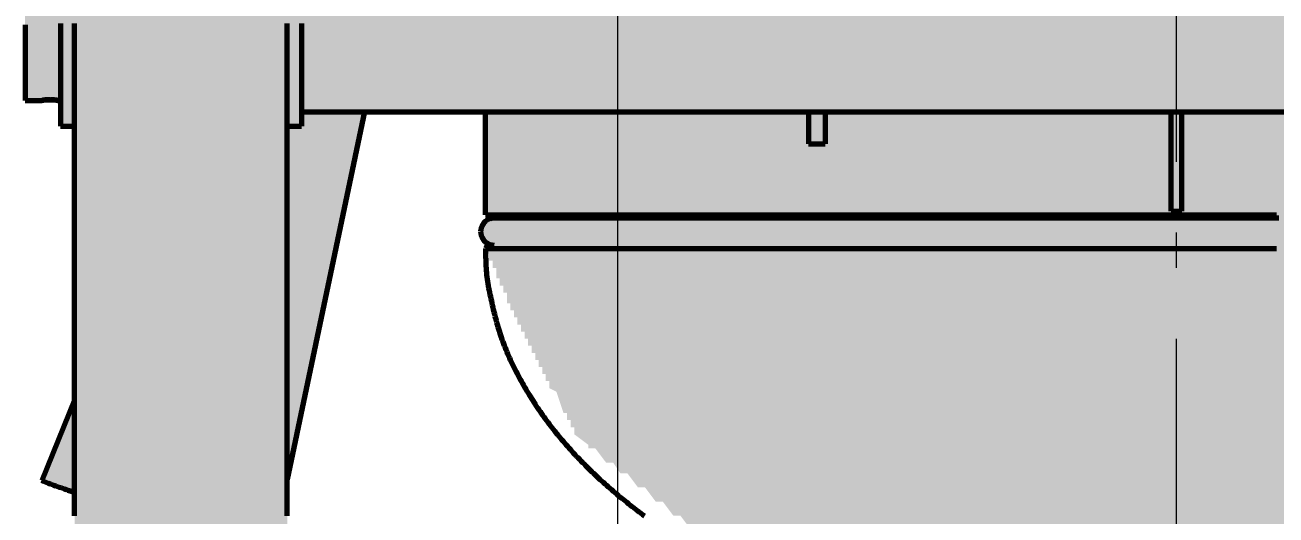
# Model space of a CAD drawing. Header units: millimetres. Extents: x 0 to 2382, y 0 to 420.
# Drawn here: x 2145.5 to 2180.81, y 236.02 to 249.86 of the extents above; entities that cross this region are included whole.
import ezdxf

# ---------------------------------------------------------------- set-up
doc = ezdxf.new("R2010")
doc.units = ezdxf.units.MM
doc.linetypes.add('IRAM-F-TRAZO-PUNTO', pattern=[20, 15, -2, 1, -2])
for name, color, linetype, lineweight in [('01-VISIBLE', 7, 'CONTINUOUS', 70), ('03-EJE', 1, 'IRAM-F-TRAZO-PUNTO', 18), ('04-COTA', 3, 'CONTINUOUS', 18), ('13-GRAFICA', 30, 'CONTINUOUS', 18)]:
    doc.layers.add(name, color=color, linetype=linetype, lineweight=lineweight)
doc.styles.add('ISO3098', font='isocpeur.ttf')
doc.dimstyles.new('FLAMA-IRAM', dxfattribs={"dimtxt": 3.5, "dimasz": 3.5, "dimexe": 2, "dimexo": 1.5, "dimgap": 1, "dimtad": 1, "dimdec": 1, "dimtxsty": 'ISO3098', "dimblk": 'IRAM_FLECHA', "dimblk1": 'IRAM_FLECHA', "dimblk2": 'IRAM_FLECHA', "dimcen": 2.5, "dimclrd": 256, "dimclre": 256, "dimclrt": 256, "dimazin": 3, "dimtfac": 1, "dimtmove": 0, "dimatfit": 3, "dimlwd": 18, "dimlwe": 18})

# ---------------------------------------------------------------- blocks, each defined once
blk = doc.blocks.new('IRAM_FLECHA')
blk.add_solid([(0, 0), (-1, 0.125), (-1, -0.125)])

msp = doc.modelspace()

# ---------------------------------------------------------------- hatches: boundary and pattern name
at = {"layer": '13-GRAFICA', "true_color": 0x202020}
h = msp.add_hatch(color=7, dxfattribs=at)
h.dxf.hatch_style = 1
h.paths.add_polyline_path([(2146.9, 229), (2146.9, 269), (2152.9, 269), (2152.9, 229)])
at = {"layer": '13-GRAFICA', "true_color": 0x787a80}
h = msp.add_hatch(color=7, dxfattribs=at)
h.dxf.hatch_style = 1
h.paths.add_polyline_path([(2146.9, 251), (2146.9, 247), (2146.5, 247), (2146.5, 251)])
h = msp.add_hatch(color=7, dxfattribs=at)
h.dxf.hatch_style = 1
h.paths.add_polyline_path([(2153.3, 251), (2153.3, 247), (2152.9, 247), (2152.9, 251)])
at = {"layer": '13-GRAFICA', "true_color": 0xb21820}
h = msp.add_hatch(color=7, dxfattribs=at)
h.dxf.hatch_style = 1
h.paths.add_polyline_path([(2153.3, 247.4), (2153.3, 250.6), (2202.7, 250.6), (2202.7, 247.4)])
at = {"layer": '13-GRAFICA', "true_color": 0x787a80}
h = msp.add_hatch(color=7, dxfattribs=at)
h.dxf.hatch_style = 1
h.paths.add_polyline_path([(2145.5, 250.3), (2146.5, 250.3), (2146.5, 247.7), (2145.5, 247.7)])
at = {"layer": '13-GRAFICA', "true_color": 0x202020}
h = msp.add_hatch(color=7, dxfattribs=at)
h.dxf.hatch_style = 1
h.paths.add_polyline_path([(2153.3, 247), (2153.3, 247.4), (2155.1, 247.4), (2155.1, 247.3), (2155, 247.3), (2155, 246.8), (2154.9, 246.8), (2154.9, 246.3), (2154.8, 246.3), (2154.8, 245.8), (2154.7, 245.8), (2154.7, 245.4), (2154.6, 245.4), (2154.4, 243.9), (2154.3, 243.9), (2154.3, 243.5), (2154.2, 243.5), (2154, 242), (2153.9, 242), (2153.9, 241.6), (2153.8, 241.6), (2153.8, 241.1), (2153.7, 241.1), (2153.5, 239.6), (2153.4, 239.6), (2153.4, 239.2), (2153.3, 239.2), (2153.3, 238.7), (2153.2, 238.7), (2153.2, 238.2), (2153.1, 238.2), (2153, 237.3), (2152.9, 237.3), (2152.9, 247)])
at = {"layer": '13-GRAFICA', "true_color": 0xb21820}
h = msp.add_hatch(color=7, dxfattribs=at)
h.dxf.hatch_style = 1
h.paths.add_polyline_path([(2167.6, 247.4), (2167.6, 246.5), (2168.1, 246.5), (2168.1, 247.4), (2177.8, 247.4), (2177.8, 244.6), (2178.2, 244.6), (2178.2, 247.4), (2187.9, 247.4), (2187.9, 246.5), (2188.4, 246.5), (2188.4, 247.4), (2197.5, 247.4), (2197.5, 244.5), (2158.5, 244.5), (2158.5, 247.4)])
h = msp.add_hatch(color=7, dxfattribs=at)
h.dxf.hatch_style = 1
h.paths.add_polyline_path([(2168.1, 247.4), (2168.1, 246.5), (2167.6, 246.5), (2167.6, 247.4)])
h = msp.add_hatch(color=7, dxfattribs=at)
h.dxf.hatch_style = 1
h.paths.add_polyline_path([(2177.8, 247.4), (2178.2, 247.4), (2178.2, 244.6), (2177.8, 244.6)])
h = msp.add_hatch(color=7, dxfattribs=at)
h.dxf.hatch_style = 1
h.paths.add_polyline_path([(2158.4, 243.8), (2158.4, 244.3), (2158.5, 244.3), (2158.5, 244.4), (2197.5, 244.4), (2197.5, 244.3), (2197.6, 244.3), (2197.6, 243.8), (2197.5, 243.8), (2197.5, 243.7), (2158.5, 243.7), (2158.5, 243.8)])
h = msp.add_hatch(color=7, dxfattribs=at)
h.dxf.hatch_style = 1
h.paths.add_polyline_path([(2197.1, 244.5), (2197.1, 244.4), (2158.9, 244.4), (2158.9, 244.5)])
h = msp.add_hatch(color=7, dxfattribs=at)
h.dxf.hatch_style = 1
h.paths.add_polyline_path([(2176.9, 231.9), (2176.9, 232), (2176.5, 232), (2176.5, 232.1), (2176.1, 232.1), (2176.1, 232.2), (2175.6, 232.2), (2175.6, 232.3), (2175.2, 232.3), (2175.2, 232.4), (2174.8, 232.4), (2174.8, 232.5), (2174.3, 232.5), (2174.3, 232.6), (2173.4, 232.6), (2173.4, 232.7), (2171.9, 232.8), (2171.9, 232.9), (2171.6, 232.9), (2171.6, 233), (2171.4, 233), (2171.4, 233.1), (2171.1, 233.1), (2171.1, 233.2), (2170.8, 233.2), (2170.8, 233.3), (2170.5, 233.3), (2170.5, 233.4), (2170.2, 233.4), (2170.2, 233.5), (2169.9, 233.5), (2169.9, 233.6), (2169, 233.7), (2169, 233.8), (2168.6, 233.8), (2168.6, 233.9), (2168.2, 233.9), (2168.2, 234), (2167.7, 234), (2167.7, 234.1), (2167.3, 234.1), (2167.3, 234.2), (2166.8, 234.2), (2166.8, 234.3), (2166.4, 234.3), (2166.4, 234.4), (2165.7, 234.5), (2165.4, 234.9), (2165.2, 234.9), (2164.9, 235.3), (2164.7, 235.3), (2164.5, 235.6), (2164.3, 235.6), (2164, 236), (2163.8, 236), (2163.5, 236.4), (2163.3, 236.4), (2163, 236.8), (2162.8, 236.8), (2162.5, 237.2), (2162.3, 237.2), (2162.1, 237.5), (2161.9, 237.5), (2161.6, 237.9), (2161.4, 237.9), (2161.4, 238), (2161, 238.3), (2161, 238.5), (2160.9, 238.5), (2160.9, 238.7), (2160.8, 238.7), (2160.8, 238.9), (2160.7, 238.9), (2160.5, 239.5), (2160.3, 239.6), (2160.3, 239.8), (2160.2, 239.8), (2160.2, 240), (2160.1, 240), (2160.1, 240.2), (2160, 240.2), (2160, 240.4), (2159.9, 240.4), (2159.9, 240.6), (2159.8, 240.6), (2159.8, 240.8), (2159.7, 240.8), (2159.7, 241), (2159.6, 241), (2159.6, 241.2), (2159.5, 241.2), (2159.5, 241.4), (2159.4, 241.4), (2159.4, 241.6), (2159.3, 241.6), (2159.3, 241.8), (2159.2, 241.8), (2159.2, 242), (2159.1, 242), (2159.1, 242.3), (2159, 242.3), (2159, 242.5), (2158.9, 242.5), (2158.9, 242.7), (2158.8, 242.7), (2158.8, 243), (2158.7, 243), (2158.7, 243.2), (2158.6, 243.2), (2158.6, 243.4), (2158.5, 243.4), (2158.5, 243.7), (2197.5, 243.7), (2197.5, 242.8), (2197.4, 242.8), (2197.4, 242.2), (2197.3, 242.2), (2197.3, 241.7), (2197.2, 241.7), (2197.1, 241.1), (2197, 241.1), (2197, 240.9), (2196.9, 240.9), (2196.9, 240.6), (2196.8, 240.6), (2196.7, 240.1), (2196.5, 240), (2196.4, 239.6), (2196.2, 239.5), (2196.2, 239.3), (2196, 239.2), (2196, 239), (2195.8, 238.9), (2195.8, 238.7), (2195.6, 238.6), (2195.6, 238.4), (2194.7, 237.6), (2194.7, 237.4), (2194.6, 237.4), (2194, 236.7), (2193.8, 236.7), (2193.7, 236.5), (2193.5, 236.5), (2193.4, 236.3), (2193.2, 236.3), (2193.1, 236.1), (2192.9, 236.1), (2192.8, 235.9), (2192.6, 235.9), (2192.5, 235.7), (2192.3, 235.7), (2192.3, 235.6), (2192, 235.5), (2191.9, 235.3), (2191.5, 235.2), (2191.4, 235), (2191.2, 235), (2191.1, 234.8), (2190.9, 234.8), (2190.9, 234.7), (2190.6, 234.6), (2190.5, 234.4), (2190.2, 234.4), (2190.2, 234.3), (2189.6, 234.2), (2189.6, 234.1), (2189.4, 234.1), (2189.4, 234), (2188.5, 233.8), (2188.5, 233.7), (2188.3, 233.7), (2188.3, 233.6), (2188, 233.6), (2188, 233.5), (2187.7, 233.5), (2187.7, 233.4), (2187.5, 233.4), (2187.5, 233.3), (2186.6, 233.1), (2186.6, 233), (2186.1, 232.9), (2186.1, 232.8), (2185.8, 232.8), (2185.8, 232.7), (2185.6, 232.7), (2185.6, 232.6), (2184.2, 232.5), (2184.2, 232.4), (2183.3, 232.4), (2183.3, 232.3), (2182.5, 232.3), (2182.5, 232.2), (2181.7, 232.2), (2181.7, 232.1), (2180.8, 232.1), (2180.8, 232), (2180, 232), (2180, 231.9), (2179.2, 231.9), (2179.2, 231.8), (2178.3, 231.8), (2178.3, 231.7), (2177.8, 231.7), (2177.8, 231.8)])
at = {"layer": '13-GRAFICA', "true_color": 0x202020}
h = msp.add_hatch(color=7, dxfattribs=at)
h.dxf.hatch_style = 1
h.paths.add_polyline_path([(2146, 237), (2146, 237.2), (2146.1, 237.2), (2146.1, 237.4), (2146.2, 237.4), (2146.2, 237.6), (2146.3, 237.6), (2146.3, 237.9), (2146.4, 237.9), (2146.4, 238.1), (2146.5, 238.1), (2146.5, 238.3), (2146.6, 238.3), (2146.6, 238.6), (2146.7, 238.6), (2146.7, 238.8), (2146.8, 238.8), (2146.8, 239), (2146.9, 239), (2146.9, 236.7), (2146.3, 236.8), (2146.3, 236.9), (2146.1, 236.9), (2146.1, 237)])

# ---------------------------------------------------------------- linework, layer by layer
at = {"layer": '01-VISIBLE'}
for p, q in [((2145.5, 247.73), (2145.97, 247.73)), ((2146.43, 247.73), (2146.5, 247.73)), ((2155.081, 247.412), (2152.9, 237.024)), ((2153.3, 247.412), (2202.7, 247.412)), ((2158.5, 244.5), (2158.5, 247.412)), ((2167.613, 247.412), (2167.613, 246.5)), ((2168.088, 247.412), (2168.088, 246.5)), ((2177.85, 244.6), (2177.85, 247.412)), ((2178.15, 244.6), (2178.15, 247.412)), ((2146.5, 247), (2146.9, 247)), ((2152.9, 247), (2153.3, 247)), ((2167.613, 246.5), (2168.088, 246.5)), ((2158.975, 244.5), (2158.927, 244.405)), ((2177.85, 244.6), (2178.15, 244.6)), ((2158.568, 243.685), (2158.5, 243.55)), ((2146.9, 239.269), (2145.973, 236.991))]:
    msp.add_line(p, q, dxfattribs=at)
for points in [[(2145.5, 249.864), (2145.5, 249.813), (2145.5, 249.762), (2145.5, 249.711), (2145.5, 249.66), (2145.5, 249.61), (2145.5, 249.559), (2145.5, 249.508), (2145.5, 249.457), (2145.5, 249.406), (2145.5, 249.356), (2145.5, 249.305), (2145.5, 249.254), (2145.5, 249.203), (2145.5, 249.152), (2145.5, 249.102), (2145.5, 249.051), (2145.5, 249), (2145.5, 248.949), (2145.5, 248.898), (2145.5, 248.848), (2145.5, 248.797), (2145.5, 248.746), (2145.5, 248.695), (2145.5, 248.644), (2145.5, 248.594), (2145.5, 248.543), (2145.5, 248.492), (2145.5, 248.441), (2145.5, 248.39), (2145.5, 248.34), (2145.5, 248.289), (2145.5, 248.238), (2145.5, 248.187), (2145.5, 248.136), (2145.5, 248.086), (2145.5, 248.035), (2145.5, 247.984), (2145.5, 247.933), (2145.5, 247.882), (2145.5, 247.832), (2145.5, 247.781), (2145.5, 247.73)], [(2146.5, 249.9), (2146.5, 249.85), (2146.5, 249.8), (2146.5, 249.75), (2146.5, 249.7), (2146.5, 249.65), (2146.5, 249.6), (2146.5, 249.55), (2146.5, 249.5), (2146.5, 249.45), (2146.5, 249.4), (2146.5, 249.35), (2146.5, 249.3), (2146.5, 249.25), (2146.5, 249.2), (2146.5, 249.15), (2146.5, 249.1), (2146.5, 249.05), (2146.5, 249), (2146.5, 248.95), (2146.5, 248.9), (2146.5, 248.85), (2146.5, 248.8), (2146.5, 248.75), (2146.5, 248.7), (2146.5, 248.65), (2146.5, 248.6), (2146.5, 248.55), (2146.5, 248.5), (2146.5, 248.45), (2146.5, 248.4), (2146.5, 248.35), (2146.5, 248.3), (2146.5, 248.25), (2146.5, 248.2), (2146.5, 248.15), (2146.5, 248.1), (2146.5, 248.05), (2146.5, 248), (2146.5, 247.95), (2146.5, 247.9), (2146.5, 247.85), (2146.5, 247.8), (2146.5, 247.75), (2146.5, 247.7), (2146.5, 247.65), (2146.5, 247.6), (2146.5, 247.55), (2146.5, 247.5), (2146.5, 247.45), (2146.5, 247.4), (2146.5, 247.35), (2146.5, 247.3), (2146.5, 247.25), (2146.5, 247.2), (2146.5, 247.15), (2146.5, 247.1), (2146.5, 247.05), (2146.5, 247)], [(2146.9, 236), (2146.9, 236.1), (2146.9, 236.2), (2146.9, 236.3), (2146.9, 236.4), (2146.9, 236.5), (2146.9, 236.6), (2146.9, 236.7), (2146.9, 236.8), (2146.9, 236.9), (2146.9, 237), (2146.9, 237.1), (2146.9, 237.2), (2146.9, 237.3), (2146.9, 237.4), (2146.9, 237.5), (2146.9, 237.6), (2146.9, 237.7), (2146.9, 237.8), (2146.9, 237.9), (2146.9, 238), (2146.9, 238.1), (2146.9, 238.2), (2146.9, 238.3), (2146.9, 238.4), (2146.9, 238.5), (2146.9, 238.6), (2146.9, 238.7), (2146.9, 238.8), (2146.9, 238.9), (2146.9, 239), (2146.9, 239.1), (2146.9, 239.2), (2146.9, 239.3), (2146.9, 239.4), (2146.9, 239.5), (2146.9, 239.6), (2146.9, 239.7), (2146.9, 239.8), (2146.9, 239.9), (2146.9, 240), (2146.9, 240.1), (2146.9, 240.2), (2146.9, 240.3), (2146.9, 240.4), (2146.9, 240.5), (2146.9, 240.6), (2146.9, 240.7), (2146.9, 240.8), (2146.9, 240.9), (2146.9, 241), (2146.9, 241.1), (2146.9, 241.2), (2146.9, 241.3), (2146.9, 241.4), (2146.9, 241.5), (2146.9, 241.6), (2146.9, 241.7), (2146.9, 241.8), (2146.9, 241.9), (2146.9, 242), (2146.9, 242.1), (2146.9, 242.2), (2146.9, 242.3), (2146.9, 242.4), (2146.9, 242.5), (2146.9, 242.6), (2146.9, 242.7), (2146.9, 242.8), (2146.9, 242.9), (2146.9, 243), (2146.9, 243.1), (2146.9, 243.2), (2146.9, 243.3), (2146.9, 243.4), (2146.9, 243.5), (2146.9, 243.6), (2146.9, 243.7), (2146.9, 243.8), (2146.9, 243.9), (2146.9, 244), (2146.9, 244.1), (2146.9, 244.2), (2146.9, 244.3), (2146.9, 244.4), (2146.9, 244.5), (2146.9, 244.6), (2146.9, 244.7), (2146.9, 244.8), (2146.9, 244.9), (2146.9, 245), (2146.9, 245.1), (2146.9, 245.2), (2146.9, 245.3), (2146.9, 245.4), (2146.9, 245.5), (2146.9, 245.6), (2146.9, 245.7), (2146.9, 245.8), (2146.9, 245.9), (2146.9, 246), (2146.9, 246.1), (2146.9, 246.2), (2146.9, 246.3), (2146.9, 246.4), (2146.9, 246.5), (2146.9, 246.6), (2146.9, 246.7), (2146.9, 246.8), (2146.9, 246.9), (2146.9, 247), (2146.9, 247.1), (2146.9, 247.2), (2146.9, 247.3), (2146.9, 247.4), (2146.9, 247.5), (2146.9, 247.6), (2146.9, 247.7), (2146.9, 247.8), (2146.9, 247.9), (2146.9, 248), (2146.9, 248.1), (2146.9, 248.2), (2146.9, 248.3), (2146.9, 248.4), (2146.9, 248.5), (2146.9, 248.6), (2146.9, 248.7), (2146.9, 248.8), (2146.9, 248.9), (2146.9, 249), (2146.9, 249.1), (2146.9, 249.2), (2146.9, 249.3), (2146.9, 249.4), (2146.9, 249.5), (2146.9, 249.6), (2146.9, 249.7), (2146.9, 249.8), (2146.9, 249.9)], [(2152.9, 236), (2152.9, 236.1), (2152.9, 236.2), (2152.9, 236.3), (2152.9, 236.4), (2152.9, 236.5), (2152.9, 236.6), (2152.9, 236.7), (2152.9, 236.8), (2152.9, 236.9), (2152.9, 237), (2152.9, 237.1), (2152.9, 237.2), (2152.9, 237.3), (2152.9, 237.4), (2152.9, 237.5), (2152.9, 237.6), (2152.9, 237.7), (2152.9, 237.8), (2152.9, 237.9), (2152.9, 238), (2152.9, 238.1), (2152.9, 238.2), (2152.9, 238.3), (2152.9, 238.4), (2152.9, 238.5), (2152.9, 238.6), (2152.9, 238.7), (2152.9, 238.8), (2152.9, 238.9), (2152.9, 239), (2152.9, 239.1), (2152.9, 239.2), (2152.9, 239.3), (2152.9, 239.4), (2152.9, 239.5), (2152.9, 239.6), (2152.9, 239.7), (2152.9, 239.8), (2152.9, 239.9), (2152.9, 240), (2152.9, 240.1), (2152.9, 240.2), (2152.9, 240.3), (2152.9, 240.4), (2152.9, 240.5), (2152.9, 240.6), (2152.9, 240.7), (2152.9, 240.8), (2152.9, 240.9), (2152.9, 241), (2152.9, 241.1), (2152.9, 241.2), (2152.9, 241.3), (2152.9, 241.4), (2152.9, 241.5), (2152.9, 241.6), (2152.9, 241.7), (2152.9, 241.8), (2152.9, 241.9), (2152.9, 242), (2152.9, 242.1), (2152.9, 242.2), (2152.9, 242.3), (2152.9, 242.4), (2152.9, 242.5), (2152.9, 242.6), (2152.9, 242.7), (2152.9, 242.8), (2152.9, 242.9), (2152.9, 243), (2152.9, 243.1), (2152.9, 243.2), (2152.9, 243.3), (2152.9, 243.4), (2152.9, 243.5), (2152.9, 243.6), (2152.9, 243.7), (2152.9, 243.8), (2152.9, 243.9), (2152.9, 244), (2152.9, 244.1), (2152.9, 244.2), (2152.9, 244.3), (2152.9, 244.4), (2152.9, 244.5), (2152.9, 244.6), (2152.9, 244.7), (2152.9, 244.8), (2152.9, 244.9), (2152.9, 245), (2152.9, 245.1), (2152.9, 245.2), (2152.9, 245.3), (2152.9, 245.4), (2152.9, 245.5), (2152.9, 245.6), (2152.9, 245.7), (2152.9, 245.8), (2152.9, 245.9), (2152.9, 246), (2152.9, 246.1), (2152.9, 246.2), (2152.9, 246.3), (2152.9, 246.4), (2152.9, 246.5), (2152.9, 246.6), (2152.9, 246.7), (2152.9, 246.8), (2152.9, 246.9), (2152.9, 247), (2152.9, 247.1), (2152.9, 247.2), (2152.9, 247.3), (2152.9, 247.4), (2152.9, 247.5), (2152.9, 247.6), (2152.9, 247.7), (2152.9, 247.8), (2152.9, 247.9), (2152.9, 248), (2152.9, 248.1), (2152.9, 248.2), (2152.9, 248.3), (2152.9, 248.4), (2152.9, 248.5), (2152.9, 248.6), (2152.9, 248.7), (2152.9, 248.8), (2152.9, 248.9), (2152.9, 249), (2152.9, 249.1), (2152.9, 249.2), (2152.9, 249.3), (2152.9, 249.4), (2152.9, 249.5), (2152.9, 249.6), (2152.9, 249.7), (2152.9, 249.8), (2152.9, 249.9)], [(2153.3, 249.9), (2153.3, 249.85), (2153.3, 249.8), (2153.3, 249.75), (2153.3, 249.7), (2153.3, 249.65), (2153.3, 249.6), (2153.3, 249.55), (2153.3, 249.5), (2153.3, 249.45), (2153.3, 249.4), (2153.3, 249.35), (2153.3, 249.3), (2153.3, 249.25), (2153.3, 249.2), (2153.3, 249.15), (2153.3, 249.1), (2153.3, 249.05), (2153.3, 249), (2153.3, 248.95), (2153.3, 248.9), (2153.3, 248.85), (2153.3, 248.8), (2153.3, 248.75), (2153.3, 248.7), (2153.3, 248.65), (2153.3, 248.6), (2153.3, 248.55), (2153.3, 248.5), (2153.3, 248.45), (2153.3, 248.4), (2153.3, 248.35), (2153.3, 248.3), (2153.3, 248.25), (2153.3, 248.2), (2153.3, 248.15), (2153.3, 248.1), (2153.3, 248.05), (2153.3, 248), (2153.3, 247.95), (2153.3, 247.9), (2153.3, 247.85), (2153.3, 247.8), (2153.3, 247.75), (2153.3, 247.7), (2153.3, 247.65), (2153.3, 247.6), (2153.3, 247.55), (2153.3, 247.5), (2153.3, 247.45), (2153.3, 247.4), (2153.3, 247.35), (2153.3, 247.3), (2153.3, 247.25), (2153.3, 247.2), (2153.3, 247.15), (2153.3, 247.1), (2153.3, 247.05), (2153.3, 247)], [(2145.97, 247.73), (2146.021, 247.738), (2146.072, 247.744), (2146.123, 247.749), (2146.174, 247.751), (2146.226, 247.751), (2146.277, 247.749), (2146.328, 247.744), (2146.379, 247.738), (2146.43, 247.73)], [(2146.025, 247.739), (2146.016, 247.738), (2146.007, 247.736), (2145.998, 247.735), (2145.988, 247.733), (2145.979, 247.732), (2145.97, 247.73)], [(2146.055, 247.743), (2146.05, 247.742), (2146.045, 247.741), (2146.04, 247.741), (2146.035, 247.74), (2146.03, 247.74), (2146.026, 247.739)], [(2146.204, 247.751), (2146.179, 247.751), (2146.154, 247.75), (2146.129, 247.749), (2146.105, 247.747), (2146.08, 247.745), (2146.055, 247.743)], [(2146.43, 247.73), (2146.394, 247.736), (2146.359, 247.741), (2146.323, 247.745), (2146.287, 247.748), (2146.251, 247.75), (2146.215, 247.751)], [(2158.738, 244.405), (2158.683, 244.401), (2158.63, 244.39), (2158.58, 244.371), (2158.532, 244.345), (2158.489, 244.312), (2158.45, 244.274), (2158.418, 244.23), (2158.392, 244.183), (2158.373, 244.132), (2158.361, 244.079), (2158.358, 244.025)], [(2158.5, 244.5), (2158.597, 244.5), (2158.695, 244.5), (2158.793, 244.5), (2158.89, 244.5), (2158.988, 244.5), (2159.085, 244.5), (2159.182, 244.5), (2159.28, 244.5), (2159.378, 244.5), (2159.475, 244.5), (2159.573, 244.5), (2159.67, 244.5), (2159.767, 244.5), (2159.865, 244.5), (2159.963, 244.5), (2160.06, 244.5), (2160.157, 244.5), (2160.255, 244.5), (2160.352, 244.5), (2160.45, 244.5), (2160.548, 244.5), (2160.645, 244.5), (2160.742, 244.5), (2160.84, 244.5), (2160.938, 244.5), (2161.035, 244.5), (2161.133, 244.5), (2161.23, 244.5), (2161.327, 244.5), (2161.425, 244.5), (2161.523, 244.5), (2161.62, 244.5), (2161.718, 244.5), (2161.815, 244.5), (2161.912, 244.5), (2162.01, 244.5), (2162.108, 244.5), (2162.205, 244.5), (2162.302, 244.5), (2162.4, 244.5), (2162.497, 244.5), (2162.595, 244.5), (2162.693, 244.5), (2162.79, 244.5), (2162.887, 244.5), (2162.985, 244.5), (2163.082, 244.5), (2163.18, 244.5), (2163.278, 244.5), (2163.375, 244.5), (2163.472, 244.5), (2163.57, 244.5), (2163.668, 244.5), (2163.765, 244.5), (2163.863, 244.5), (2163.96, 244.5), (2164.057, 244.5), (2164.155, 244.5), (2164.253, 244.5), (2164.35, 244.5), (2164.448, 244.5), (2164.545, 244.5), (2164.642, 244.5), (2164.74, 244.5), (2164.838, 244.5), (2164.935, 244.5), (2165.032, 244.5), (2165.13, 244.5), (2165.227, 244.5), (2165.325, 244.5), (2165.423, 244.5), (2165.52, 244.5), (2165.617, 244.5), (2165.715, 244.5), (2165.812, 244.5), (2165.91, 244.5), (2166.008, 244.5), (2166.105, 244.5), (2166.202, 244.5), (2166.3, 244.5), (2166.398, 244.5), (2166.495, 244.5), (2166.593, 244.5), (2166.69, 244.5), (2166.787, 244.5), (2166.885, 244.5), (2166.983, 244.5), (2167.08, 244.5), (2167.177, 244.5), (2167.275, 244.5), (2167.372, 244.5), (2167.47, 244.5), (2167.568, 244.5), (2167.665, 244.5), (2167.762, 244.5), (2167.86, 244.5), (2167.957, 244.5), (2168.055, 244.5), (2168.153, 244.5), (2168.25, 244.5), (2168.347, 244.5), (2168.445, 244.5), (2168.543, 244.5), (2168.64, 244.5), (2168.738, 244.5), (2168.835, 244.5), (2168.932, 244.5), (2169.03, 244.5), (2169.128, 244.5), (2169.225, 244.5), (2169.323, 244.5), (2169.42, 244.5), (2169.517, 244.5), (2169.615, 244.5), (2169.713, 244.5), (2169.81, 244.5), (2169.907, 244.5), (2170.005, 244.5), (2170.102, 244.5), (2170.2, 244.5), (2170.298, 244.5), (2170.395, 244.5), (2170.492, 244.5), (2170.59, 244.5), (2170.688, 244.5), (2170.785, 244.5), (2170.883, 244.5), (2170.98, 244.5), (2171.077, 244.5), (2171.175, 244.5), (2171.273, 244.5), (2171.37, 244.5), (2171.468, 244.5), (2171.565, 244.5), (2171.662, 244.5), (2171.76, 244.5), (2171.858, 244.5), (2171.955, 244.5), (2172.052, 244.5), (2172.15, 244.5), (2172.247, 244.5), (2172.345, 244.5), (2172.443, 244.5), (2172.54, 244.5), (2172.637, 244.5), (2172.735, 244.5), (2172.832, 244.5), (2172.93, 244.5), (2173.028, 244.5), (2173.125, 244.5), (2173.222, 244.5), (2173.32, 244.5), (2173.418, 244.5), (2173.515, 244.5), (2173.613, 244.5), (2173.71, 244.5), (2173.807, 244.5), (2173.905, 244.5), (2174.003, 244.5), (2174.1, 244.5), (2174.198, 244.5), (2174.295, 244.5), (2174.392, 244.5), (2174.49, 244.5), (2174.588, 244.5), (2174.685, 244.5), (2174.782, 244.5), (2174.88, 244.5), (2174.977, 244.5), (2175.075, 244.5), (2175.173, 244.5), (2175.27, 244.5), (2175.367, 244.5), (2175.465, 244.5), (2175.562, 244.5), (2175.66, 244.5), (2175.758, 244.5), (2175.855, 244.5), (2175.952, 244.5), (2176.05, 244.5), (2176.148, 244.5), (2176.245, 244.5), (2176.343, 244.5), (2176.44, 244.5), (2176.537, 244.5), (2176.635, 244.5), (2176.733, 244.5), (2176.83, 244.5), (2176.927, 244.5), (2177.025, 244.5), (2177.122, 244.5), (2177.22, 244.5), (2177.318, 244.5), (2177.415, 244.5), (2177.512, 244.5), (2177.61, 244.5), (2177.707, 244.5), (2177.805, 244.5), (2177.903, 244.5), (2178, 244.5), (2178.097, 244.5), (2178.195, 244.5), (2178.293, 244.5), (2178.39, 244.5), (2178.488, 244.5), (2178.585, 244.5), (2178.682, 244.5), (2178.78, 244.5), (2178.878, 244.5), (2178.975, 244.5), (2179.073, 244.5), (2179.17, 244.5), (2179.267, 244.5), (2179.365, 244.5), (2179.463, 244.5), (2179.56, 244.5), (2179.657, 244.5), (2179.755, 244.5), (2179.852, 244.5), (2179.95, 244.5), (2180.048, 244.5), (2180.145, 244.5), (2180.242, 244.5), (2180.34, 244.5), (2180.438, 244.5), (2180.535, 244.5), (2180.633, 244.5), (2180.73, 244.5), (2180.827, 244.5)], [(2158.927, 244.405), (2158.896, 244.405), (2158.864, 244.405), (2158.832, 244.405), (2158.801, 244.405), (2158.769, 244.405), (2158.738, 244.405)], [(2180.889, 244.405), (2180.793, 244.405), (2180.697, 244.405), (2180.6, 244.405), (2180.504, 244.405), (2180.408, 244.405), (2180.312, 244.405), (2180.215, 244.405), (2180.119, 244.405), (2180.023, 244.405), (2179.926, 244.405), (2179.83, 244.405), (2179.734, 244.405), (2179.637, 244.405), (2179.541, 244.405), (2179.445, 244.405), (2179.348, 244.405), (2179.252, 244.405), (2179.156, 244.405), (2179.059, 244.405), (2178.963, 244.405), (2178.867, 244.405), (2178.771, 244.405), (2178.674, 244.405), (2178.578, 244.405), (2178.482, 244.405), (2178.385, 244.405), (2178.289, 244.405), (2178.193, 244.405), (2178.096, 244.405), (2178, 244.405), (2177.904, 244.405), (2177.807, 244.405), (2177.711, 244.405), (2177.615, 244.405), (2177.518, 244.405), (2177.422, 244.405), (2177.326, 244.405), (2177.23, 244.405), (2177.133, 244.405), (2177.037, 244.405), (2176.941, 244.405), (2176.844, 244.405), (2176.748, 244.405), (2176.652, 244.405), (2176.555, 244.405), (2176.459, 244.405), (2176.363, 244.405), (2176.266, 244.405), (2176.17, 244.405), (2176.074, 244.405), (2175.977, 244.405), (2175.881, 244.405), (2175.785, 244.405), (2175.689, 244.405), (2175.592, 244.405), (2175.496, 244.405), (2175.4, 244.405), (2175.303, 244.405), (2175.207, 244.405), (2175.111, 244.405), (2175.014, 244.405), (2174.918, 244.405), (2174.822, 244.405), (2174.725, 244.405), (2174.629, 244.405), (2174.533, 244.405), (2174.436, 244.405), (2174.34, 244.405), (2174.244, 244.405), (2174.148, 244.405), (2174.051, 244.405), (2173.955, 244.405), (2173.859, 244.405), (2173.762, 244.405), (2173.666, 244.405), (2173.57, 244.405), (2173.473, 244.405), (2173.377, 244.405), (2173.281, 244.405), (2173.184, 244.405), (2173.088, 244.405), (2172.992, 244.405), (2172.895, 244.405), (2172.799, 244.405), (2172.703, 244.405), (2172.607, 244.405), (2172.51, 244.405), (2172.414, 244.405), (2172.318, 244.405), (2172.221, 244.405), (2172.125, 244.405), (2172.029, 244.405), (2171.932, 244.405), (2171.836, 244.405), (2171.74, 244.405), (2171.643, 244.405), (2171.547, 244.405), (2171.451, 244.405), (2171.354, 244.405), (2171.258, 244.405), (2171.162, 244.405), (2171.066, 244.405), (2170.969, 244.405), (2170.873, 244.405), (2170.777, 244.405), (2170.68, 244.405), (2170.584, 244.405), (2170.488, 244.405), (2170.391, 244.405), (2170.295, 244.405), (2170.199, 244.405), (2170.102, 244.405), (2170.006, 244.405), (2169.91, 244.405), (2169.813, 244.405), (2169.717, 244.405), (2169.621, 244.405), (2169.525, 244.405), (2169.428, 244.405), (2169.332, 244.405), (2169.236, 244.405), (2169.139, 244.405), (2169.043, 244.405), (2168.947, 244.405), (2168.85, 244.405), (2168.754, 244.405), (2168.658, 244.405), (2168.561, 244.405), (2168.465, 244.405), (2168.369, 244.405), (2168.272, 244.405), (2168.176, 244.405), (2168.08, 244.405), (2167.984, 244.405), (2167.887, 244.405), (2167.791, 244.405), (2167.695, 244.405), (2167.598, 244.405), (2167.502, 244.405), (2167.406, 244.405), (2167.309, 244.405), (2167.213, 244.405), (2167.117, 244.405), (2167.02, 244.405), (2166.924, 244.405), (2166.828, 244.405), (2166.731, 244.405), (2166.635, 244.405), (2166.539, 244.405), (2166.443, 244.405), (2166.346, 244.405), (2166.25, 244.405), (2166.154, 244.405), (2166.057, 244.405), (2165.961, 244.405), (2165.865, 244.405), (2165.768, 244.405), (2165.672, 244.405), (2165.576, 244.405), (2165.479, 244.405), (2165.383, 244.405), (2165.287, 244.405), (2165.19, 244.405), (2165.094, 244.405), (2164.998, 244.405), (2164.902, 244.405), (2164.805, 244.405), (2164.709, 244.405), (2164.613, 244.405), (2164.516, 244.405), (2164.42, 244.405), (2164.324, 244.405), (2164.227, 244.405), (2164.131, 244.405), (2164.035, 244.405), (2163.938, 244.405), (2163.842, 244.405), (2163.746, 244.405), (2163.649, 244.405), (2163.553, 244.405), (2163.457, 244.405), (2163.361, 244.405), (2163.264, 244.405), (2163.168, 244.405), (2163.072, 244.405), (2162.975, 244.405), (2162.879, 244.405), (2162.783, 244.405), (2162.686, 244.405), (2162.59, 244.405), (2162.494, 244.405), (2162.397, 244.405), (2162.301, 244.405), (2162.205, 244.405), (2162.108, 244.405), (2162.012, 244.405), (2161.916, 244.405), (2161.82, 244.405), (2161.723, 244.405), (2161.627, 244.405), (2161.531, 244.405), (2161.434, 244.405), (2161.338, 244.405), (2161.242, 244.405), (2161.145, 244.405), (2161.049, 244.405), (2160.953, 244.405), (2160.856, 244.405), (2160.76, 244.405), (2160.664, 244.405), (2160.567, 244.405), (2160.471, 244.405), (2160.375, 244.405), (2160.279, 244.405), (2160.182, 244.405), (2160.086, 244.405), (2159.99, 244.405), (2159.893, 244.405), (2159.797, 244.405), (2159.701, 244.405), (2159.604, 244.405), (2159.508, 244.405), (2159.412, 244.405), (2159.315, 244.405), (2159.219, 244.405), (2159.123, 244.405), (2159.026, 244.405), (2158.93, 244.405), (2158.834, 244.405), (2158.738, 244.405)], [(2158.358, 244.025), (2158.361, 243.971), (2158.373, 243.918), (2158.392, 243.867), (2158.418, 243.82), (2158.45, 243.776), (2158.489, 243.738), (2158.532, 243.705), (2158.58, 243.679), (2158.63, 243.66), (2158.683, 243.649), (2158.738, 243.645)], [(2158.5, 243.55), (2158.597, 243.55), (2158.695, 243.55), (2158.793, 243.55), (2158.89, 243.55), (2158.988, 243.55), (2159.085, 243.55), (2159.182, 243.55), (2159.28, 243.55), (2159.378, 243.55), (2159.475, 243.55), (2159.573, 243.55), (2159.67, 243.55), (2159.767, 243.55), (2159.865, 243.55), (2159.963, 243.55), (2160.06, 243.55), (2160.157, 243.55), (2160.255, 243.55), (2160.352, 243.55), (2160.45, 243.55), (2160.548, 243.55), (2160.645, 243.55), (2160.742, 243.55), (2160.84, 243.55), (2160.938, 243.55), (2161.035, 243.55), (2161.133, 243.55), (2161.23, 243.55), (2161.327, 243.55), (2161.425, 243.55), (2161.523, 243.55), (2161.62, 243.55), (2161.718, 243.55), (2161.815, 243.55), (2161.912, 243.55), (2162.01, 243.55), (2162.108, 243.55), (2162.205, 243.55), (2162.302, 243.55), (2162.4, 243.55), (2162.497, 243.55), (2162.595, 243.55), (2162.693, 243.55), (2162.79, 243.55), (2162.887, 243.55), (2162.985, 243.55), (2163.082, 243.55), (2163.18, 243.55), (2163.278, 243.55), (2163.375, 243.55), (2163.472, 243.55), (2163.57, 243.55), (2163.668, 243.55), (2163.765, 243.55), (2163.863, 243.55), (2163.96, 243.55), (2164.057, 243.55), (2164.155, 243.55), (2164.253, 243.55), (2164.35, 243.55), (2164.448, 243.55), (2164.545, 243.55), (2164.642, 243.55), (2164.74, 243.55), (2164.838, 243.55), (2164.935, 243.55), (2165.032, 243.55), (2165.13, 243.55), (2165.227, 243.55), (2165.325, 243.55), (2165.423, 243.55), (2165.52, 243.55), (2165.617, 243.55), (2165.715, 243.55), (2165.812, 243.55), (2165.91, 243.55), (2166.008, 243.55), (2166.105, 243.55), (2166.202, 243.55), (2166.3, 243.55), (2166.398, 243.55), (2166.495, 243.55), (2166.593, 243.55), (2166.69, 243.55), (2166.787, 243.55), (2166.885, 243.55), (2166.983, 243.55), (2167.08, 243.55), (2167.177, 243.55), (2167.275, 243.55), (2167.372, 243.55), (2167.47, 243.55), (2167.568, 243.55), (2167.665, 243.55), (2167.762, 243.55), (2167.86, 243.55), (2167.957, 243.55), (2168.055, 243.55), (2168.153, 243.55), (2168.25, 243.55), (2168.347, 243.55), (2168.445, 243.55), (2168.543, 243.55), (2168.64, 243.55), (2168.738, 243.55), (2168.835, 243.55), (2168.932, 243.55), (2169.03, 243.55), (2169.128, 243.55), (2169.225, 243.55), (2169.323, 243.55), (2169.42, 243.55), (2169.517, 243.55), (2169.615, 243.55), (2169.713, 243.55), (2169.81, 243.55), (2169.907, 243.55), (2170.005, 243.55), (2170.102, 243.55), (2170.2, 243.55), (2170.298, 243.55), (2170.395, 243.55), (2170.492, 243.55), (2170.59, 243.55), (2170.688, 243.55), (2170.785, 243.55), (2170.883, 243.55), (2170.98, 243.55), (2171.077, 243.55), (2171.175, 243.55), (2171.273, 243.55), (2171.37, 243.55), (2171.468, 243.55), (2171.565, 243.55), (2171.662, 243.55), (2171.76, 243.55), (2171.858, 243.55), (2171.955, 243.55), (2172.052, 243.55), (2172.15, 243.55), (2172.247, 243.55), (2172.345, 243.55), (2172.443, 243.55), (2172.54, 243.55), (2172.637, 243.55), (2172.735, 243.55), (2172.832, 243.55), (2172.93, 243.55), (2173.028, 243.55), (2173.125, 243.55), (2173.222, 243.55), (2173.32, 243.55), (2173.418, 243.55), (2173.515, 243.55), (2173.613, 243.55), (2173.71, 243.55), (2173.807, 243.55), (2173.905, 243.55), (2174.003, 243.55), (2174.1, 243.55), (2174.198, 243.55), (2174.295, 243.55), (2174.392, 243.55), (2174.49, 243.55), (2174.588, 243.55), (2174.685, 243.55), (2174.782, 243.55), (2174.88, 243.55), (2174.977, 243.55), (2175.075, 243.55), (2175.173, 243.55), (2175.27, 243.55), (2175.367, 243.55), (2175.465, 243.55), (2175.562, 243.55), (2175.66, 243.55), (2175.758, 243.55), (2175.855, 243.55), (2175.952, 243.55), (2176.05, 243.55), (2176.148, 243.55), (2176.245, 243.55), (2176.343, 243.55), (2176.44, 243.55), (2176.537, 243.55), (2176.635, 243.55), (2176.733, 243.55), (2176.83, 243.55), (2176.927, 243.55), (2177.025, 243.55), (2177.122, 243.55), (2177.22, 243.55), (2177.318, 243.55), (2177.415, 243.55), (2177.512, 243.55), (2177.61, 243.55), (2177.707, 243.55), (2177.805, 243.55), (2177.903, 243.55), (2178, 243.55), (2178.097, 243.55), (2178.195, 243.55), (2178.293, 243.55), (2178.39, 243.55), (2178.488, 243.55), (2178.585, 243.55), (2178.682, 243.55), (2178.78, 243.55), (2178.878, 243.55), (2178.975, 243.55), (2179.073, 243.55), (2179.17, 243.55), (2179.267, 243.55), (2179.365, 243.55), (2179.463, 243.55), (2179.56, 243.55), (2179.657, 243.55), (2179.755, 243.55), (2179.852, 243.55), (2179.95, 243.55), (2180.048, 243.55), (2180.145, 243.55), (2180.242, 243.55), (2180.34, 243.55), (2180.438, 243.55), (2180.535, 243.55), (2180.633, 243.55), (2180.73, 243.55), (2180.827, 243.55)], [(2158.5, 243.55), (2158.501, 243.488), (2158.501, 243.425), (2158.501, 243.363), (2158.502, 243.3), (2158.503, 243.238), (2158.504, 243.175), (2158.506, 243.113), (2158.508, 243.05), (2158.512, 242.988), (2158.516, 242.926), (2158.521, 242.863), (2158.527, 242.801), (2158.534, 242.739), (2158.542, 242.677), (2158.552, 242.616), (2158.562, 242.554), (2158.573, 242.493), (2158.585, 242.431), (2158.597, 242.37), (2158.61, 242.309), (2158.623, 242.248), (2158.636, 242.187), (2158.649, 242.126), (2158.663, 242.065), (2158.676, 242.004), (2158.69, 241.943), (2158.704, 241.882), (2158.718, 241.821), (2158.733, 241.76), (2158.747, 241.7), (2158.763, 241.639), (2158.778, 241.578), (2158.794, 241.518), (2158.811, 241.458), (2158.828, 241.398), (2158.846, 241.338), (2158.863, 241.278), (2158.882, 241.218), (2158.9, 241.159), (2158.92, 241.099), (2158.94, 241.04), (2158.961, 240.981), (2158.982, 240.923), (2159.004, 240.864), (2159.027, 240.806), (2159.05, 240.748), (2159.073, 240.69), (2159.097, 240.632), (2159.122, 240.575), (2159.147, 240.518), (2159.172, 240.461), (2159.198, 240.404), (2159.225, 240.347), (2159.252, 240.291), (2159.279, 240.235), (2159.306, 240.179), (2159.335, 240.123), (2159.363, 240.067), (2159.392, 240.012), (2159.421, 239.956), (2159.45, 239.901), (2159.48, 239.847), (2159.51, 239.792), (2159.541, 239.737), (2159.571, 239.683), (2159.602, 239.629), (2159.634, 239.575), (2159.666, 239.521), (2159.698, 239.467), (2159.73, 239.414), (2159.763, 239.361), (2159.796, 239.308), (2159.829, 239.255), (2159.863, 239.202), (2159.897, 239.15), (2159.931, 239.098), (2159.966, 239.046), (2160.001, 238.994), (2160.037, 238.943), (2160.072, 238.892), (2160.108, 238.841), (2160.145, 238.79), (2160.182, 238.739), (2160.219, 238.689), (2160.256, 238.639), (2160.294, 238.589), (2160.332, 238.54), (2160.37, 238.49), (2160.408, 238.441), (2160.447, 238.392), (2160.486, 238.343), (2160.526, 238.295), (2160.565, 238.247), (2160.605, 238.199), (2160.645, 238.151), (2160.686, 238.103), (2160.726, 238.056), (2160.767, 238.009), (2160.809, 237.962), (2160.85, 237.915), (2160.892, 237.868), (2160.934, 237.822), (2160.976, 237.776), (2161.018, 237.73), (2161.061, 237.685), (2161.104, 237.639), (2161.147, 237.594), (2161.19, 237.549), (2161.234, 237.504), (2161.278, 237.46), (2161.322, 237.415), (2161.366, 237.371), (2161.41, 237.327), (2161.455, 237.284), (2161.5, 237.24), (2161.545, 237.197), (2161.59, 237.154), (2161.636, 237.111), (2161.681, 237.069), (2161.727, 237.026), (2161.773, 236.984), (2161.82, 236.942), (2161.866, 236.9), (2161.913, 236.859), (2161.959, 236.817), (2162.006, 236.776), (2162.054, 236.735), (2162.101, 236.695), (2162.149, 236.654), (2162.196, 236.614), (2162.244, 236.574), (2162.292, 236.534), (2162.341, 236.494), (2162.389, 236.455), (2162.438, 236.416), (2162.486, 236.377), (2162.535, 236.338), (2162.585, 236.299), (2162.634, 236.261), (2162.683, 236.223), (2162.733, 236.185), (2162.782, 236.147), (2162.832, 236.109), (2162.882, 236.072), (2162.933, 236.035), (2162.983, 235.998)], [(2146.72, 236.714), (2146.67, 236.731), (2146.619, 236.748), (2146.569, 236.765), (2146.518, 236.782), (2146.468, 236.799), (2146.417, 236.817), (2146.367, 236.834), (2146.317, 236.852), (2146.267, 236.869), (2146.216, 236.887), (2146.166, 236.906), (2146.116, 236.924), (2146.067, 236.943), (2146.018, 236.964), (2145.973, 236.991)], [(2146.9, 236.655), (2146.87, 236.664), (2146.84, 236.674), (2146.81, 236.684), (2146.78, 236.694), (2146.75, 236.704), (2146.72, 236.714)]]:
    msp.add_lwpolyline(points, dxfattribs=at)
at = {"layer": '03-EJE'}
msp.add_line((2178, 226), (2178, 299.201), dxfattribs=at)

# ---------------------------------------------------------------- dimensions: what is measured, and where the dimension line sits
at = {"layer": '04-COTA'}
msp.add_linear_dim(base=(2162.224, 221), p1=(2162.224, 274.799), p2=(2193.776, 274.799), dimstyle='FLAMA-IRAM', override={"dimlfac": 10}, dxfattribs=at).render()

doc.saveas('drawing.dxf')
